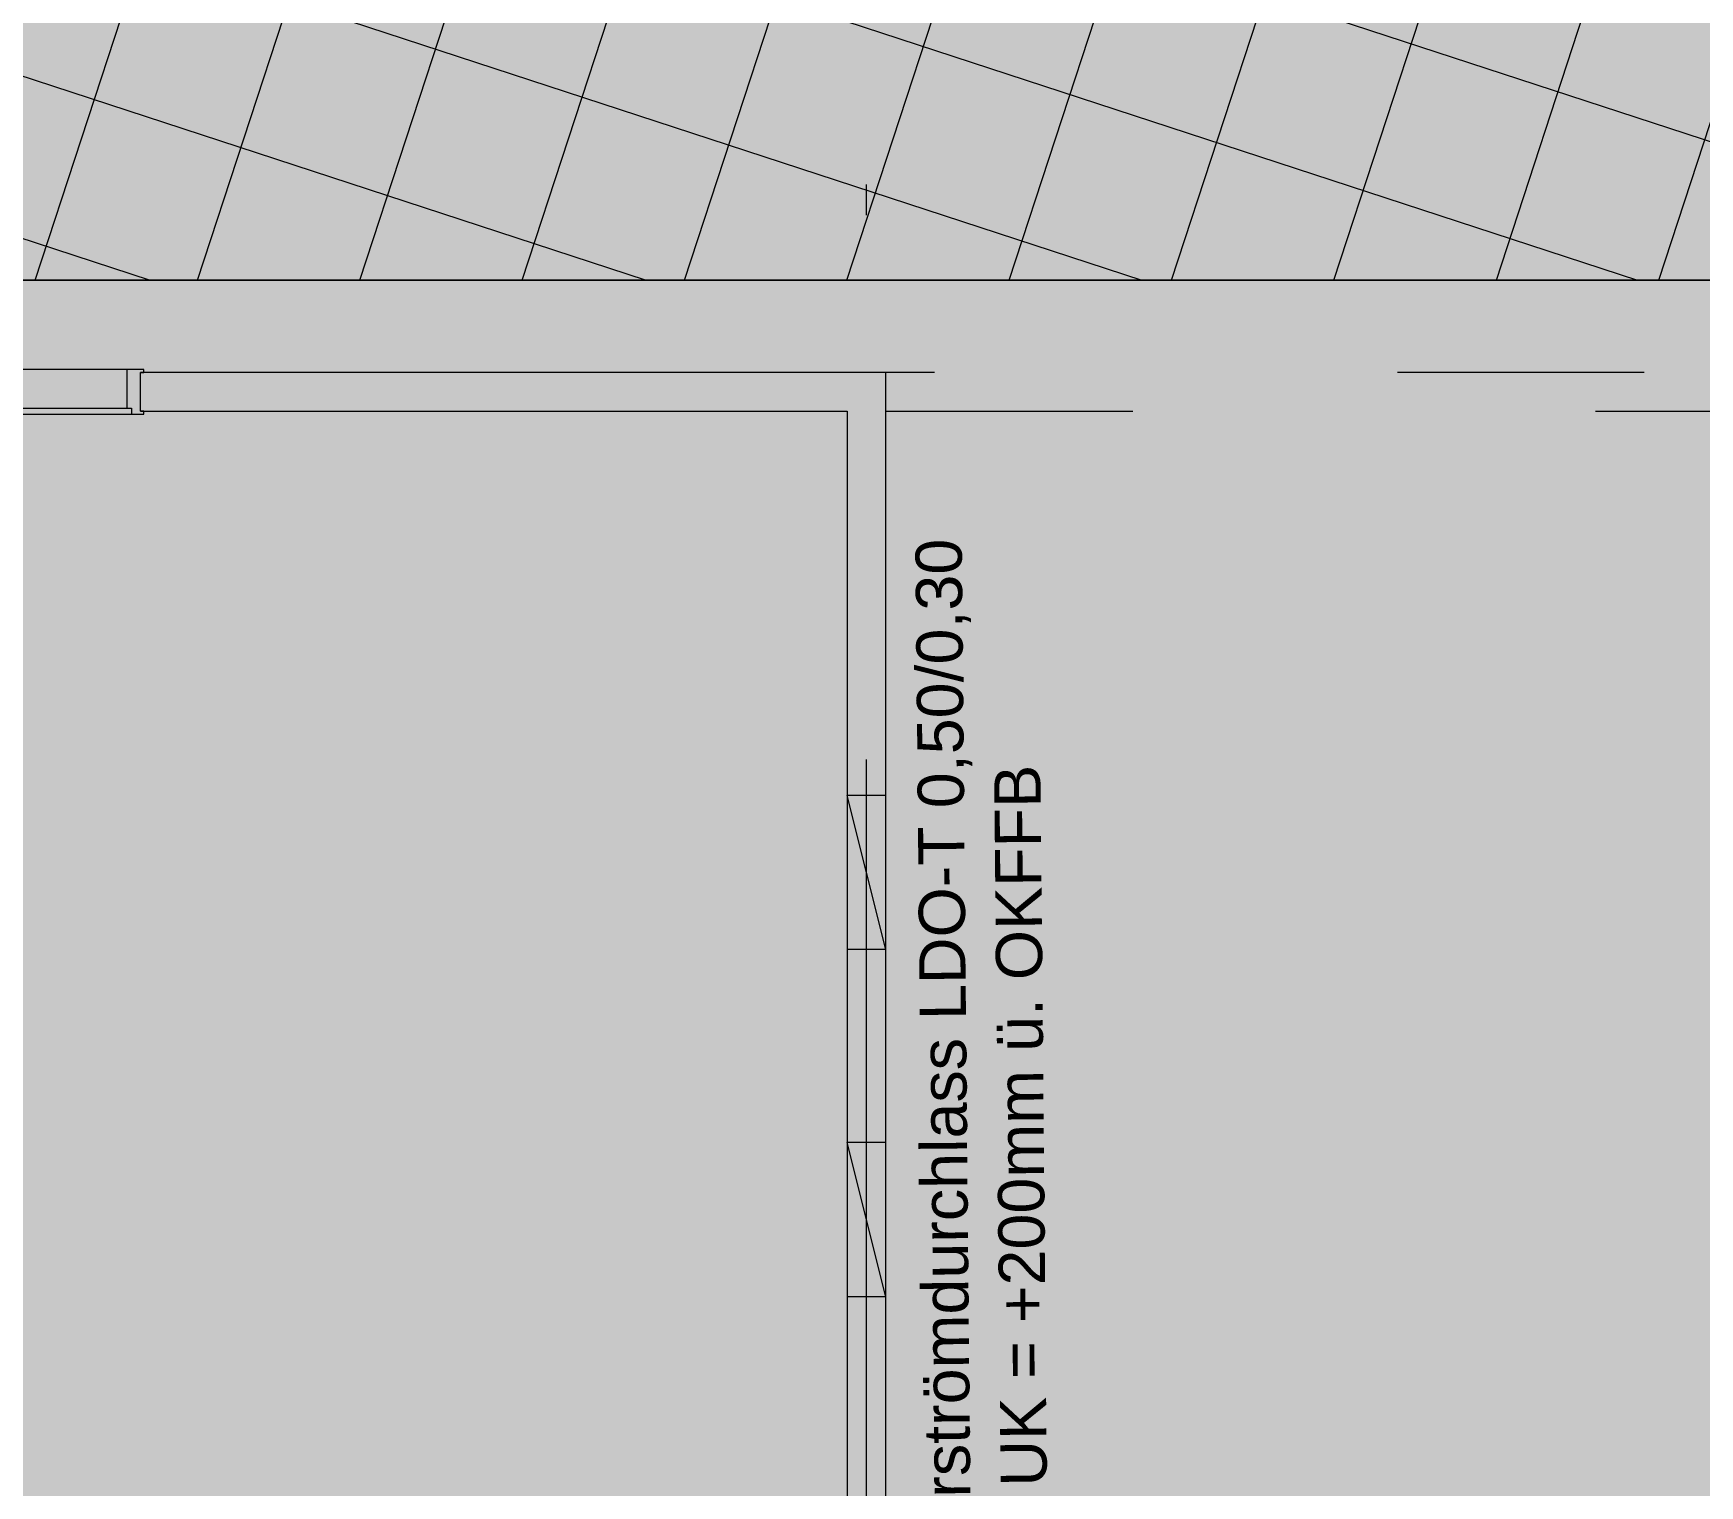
# Model space of a CAD drawing. Header units: metres. Extents: x 101 to 346, y 66 to 213.
# Drawn here: x 135.46 to 140.86, y 87.28 to 91.99 of the extents above; entities that cross this region are included whole.
import ezdxf

# ---------------------------------------------------------------- set-up
doc = ezdxf.new("R2010")
doc.units = ezdxf.units.M
doc.header["$MEASUREMENT"] = 0
doc.linetypes.add('Strichlinie-über-Schnitt', pattern=[0.0023, 0.0008, -0.0015])
doc.linetypes.add('Strichpunktlinie', pattern=[0.006703, 0.003528, -0.001764, 0, -0.001411])
for name, color, linetype in [('00  Raster', 7, 'Continuous'), ('20 Wand Leichtbau MIETERAUSBAU_Fenster', 7, 'Continuous'), ('Neubau_20  Boden Aufbauten', 7, 'Continuous'), ('Neubau_20  Boden Aufbauten_Deckschraffur', 7, 'Continuous'), ('Neubau_20  Wand Leichtbau', 7, 'Continuous'), ('Neubau_20 Wand Leichtbau MIETERAUSBAU', 7, 'Continuous'), ('Neubau_20 Wand Leichtbau MIETERAUSBAU_Deckschraffur', 7, 'Continuous'), ('Neubau_20 Wand Leichtbau MIETERAUSBAU_Fenster', 7, 'Continuous'), ('Neubau_20 Wand Leichtbau MIETERAUSBAU_Schnittschraffur', 7, 'Continuous'), ('Neubau_20 Wand Leichtbau MIETERAUSBAU_Tür', 7, 'Continuous')]:
    doc.layers.add(name, color=color, linetype=linetype)
doc.styles.add('ERSTELLTER_STIL_1', font='')
doc.styles.get('ERSTELLTER_STIL_1').set_extended_font_data('Arial')
pattern_1 = [(26.86749, (13.58792, 22.68427), (-0.07117876, 0.14049852), [0, -0.105, 0, -0.1575]), (91.86749, (13.92054, 22.57534), (0.15741635, 0.00513262), [0, -0.077, 0, -0.133])]

msp = doc.modelspace()

# ---------------------------------------------------------------- hatches: boundary and pattern name
at = {"layer": 'Neubau_20  Boden Aufbauten_Deckschraffur', "linetype": 'Continuous', "lineweight": 50, "true_color": 0xefefef}
msp.add_hatch(color=7, dxfattribs=at).paths.add_polyline_path([(134.2254, 92.3919), (121.9554, 92.3919), (121.9554, 91.1919), (154.2379, 91.1919), (154.2379, 92.3919), (154.2379, 92.6919), (153.0379, 92.6919), (153.0379, 92.3919)])
at = {"layer": 'Neubau_20  Boden Aufbauten_Deckschraffur', "linetype": 'Continuous', "lineweight": 13, "true_color": 0x17c90e}
h = msp.add_hatch(dxfattribs=at)
h.set_pattern_fill('Verband__Quadrat__50x50__44', color=92, style=0, pattern_type=2)
h.set_pattern_definition([(341.8675, (13.479, 22.35165), (0.1556079, 0.4751696), []), (71.8675, (13.479, 22.35165), (-0.4751696, 0.1556079), [])])
h.paths.add_polyline_path([(134.2254, 92.3919), (121.9554, 92.3919), (121.9554, 91.1919), (154.2379, 91.1919), (154.2379, 92.3919), (154.2379, 92.6919), (153.0379, 92.6919), (153.0379, 92.3919)])
at = {"layer": 'Neubau_20  Boden Aufbauten_Deckschraffur', "linetype": 'Continuous', "lineweight": 50, "true_color": 0x9f9f9f}
msp.add_hatch(color=253, dxfattribs=at).paths.add_polyline_path([(121.9704, 91.1919), (121.9704, 90.8919), (154.2379, 90.8919), (154.2379, 91.1919), (131.3429, 91.1919), (128.1054, 91.1919)])
at = {"layer": 'Neubau_20  Boden Aufbauten_Deckschraffur', "linetype": 'Continuous', "lineweight": 18, "true_color": 0xefefef}
h = msp.add_hatch(dxfattribs=at)
h.set_pattern_fill('Mörtel_0008', style=0, pattern_type=2)
h.set_pattern_definition(pattern_1)
h.paths.add_polyline_path([(121.9704, 91.1919), (121.9704, 90.8919), (154.2379, 90.8919), (154.2379, 91.1919), (131.3429, 91.1919), (128.1054, 91.1919)])
at = {"layer": 'Neubau_20  Boden Aufbauten_Deckschraffur', "linetype": 'Continuous', "lineweight": 18, "true_color": 0xada092}
msp.add_hatch(color=253, dxfattribs=at).paths.add_polyline_path([(121.9704, 90.8919), (121.9704, 90.7919), (128.1054, 90.7919), (128.1054, 90.7669), (131.3429, 90.7669), (131.3429, 90.7919), (131.4679, 90.7919), (131.4679, 85.4119), (131.4304, 85.4119), (131.4304, 85.1018), (131.4679, 85.1018), (131.5641, 85.1018), (148.1904, 85.1018), (148.1904, 87.6069), (147.5904, 87.6069), (147.5904, 90.8769), (154.2379, 90.8769), (154.2379, 90.8919)])
at = {"layer": 'Neubau_20  Boden Aufbauten_Deckschraffur', "linetype": 'Continuous', "lineweight": 18}
h = msp.add_hatch(dxfattribs=at)
h.set_pattern_fill('Mörtel_0008', color=8, style=0, pattern_type=2)
h.set_pattern_definition(pattern_1)
h.paths.add_polyline_path([(121.9704, 90.8919), (121.9704, 90.7919), (128.1054, 90.7919), (128.1054, 90.7669), (131.3429, 90.7669), (131.3429, 90.7919), (131.4679, 90.7919), (131.4679, 85.4119), (131.4304, 85.4119), (131.4304, 85.1018), (131.4679, 85.1018), (131.5641, 85.1018), (148.1904, 85.1018), (148.1904, 87.6069), (147.5904, 87.6069), (147.5904, 90.8769), (154.2379, 90.8769), (154.2379, 90.8919)])
at = {"layer": 'Neubau_20 Wand Leichtbau MIETERAUSBAU_Deckschraffur', "linetype": 'Continuous', "lineweight": 0, "true_color": 0xffffff}
msp.add_hatch(color=7, dxfattribs=at).paths.add_polyline_path([(135.3079, 90.7769), (135.2929, 90.7769), (135.2929, 90.7569), (135.7729, 90.7569), (135.7729, 90.7769), (135.7579, 90.7769), (135.7579, 90.9019), (135.3079, 90.9019)])
at = {"layer": 'Neubau_20 Wand Leichtbau MIETERAUSBAU_Schnittschraffur', "linetype": 'Continuous', "lineweight": 0, "true_color": 0xffffff}
msp.add_hatch(color=7, dxfattribs=at).paths.add_polyline_path([(135.7579, 90.9019), (135.7579, 90.7769), (135.7729, 90.7769), (135.7729, 90.7569), (135.8129, 90.7569), (135.8129, 90.7669), (135.8029, 90.7669), (135.8029, 90.8919), (135.8129, 90.8919), (135.8129, 90.9019)])
at = {"layer": 'Neubau_20 Wand Leichtbau MIETERAUSBAU_Schnittschraffur', "linetype": 'Continuous', "lineweight": 18}
for points in [[(135.8029, 90.8919), (135.8029, 90.7669), (138.0929, 90.7669), (138.0929, 90.8919)], [(138.0929, 90.8919), (138.0929, 90.7669), (138.2179, 90.8919)], [(138.0929, 90.7669), (138.2179, 90.7669), (138.2179, 90.8919)], [(138.0929, 90.7669), (138.0929, 85.8419), (138.2179, 85.8419), (138.2179, 90.7669)]]:
    msp.add_hatch(color=9, dxfattribs=at).paths.add_polyline_path(points)

# ---------------------------------------------------------------- linework, layer by layer
at = {"layer": '00  Raster', "color": 5, "linetype": 'Strichpunktlinie', "lineweight": 13, "ltscale": 1000}
msp.add_line((138.1554, 79.3072), (138.1554, 102.9769), dxfattribs=at)
at = {"layer": 'Neubau_20  Boden Aufbauten', "color": 253, "linetype": 'Continuous', "lineweight": 18, "ltscale": 1000, "true_color": 0x9f9f9f, "flags": 128}
msp.add_lwpolyline([(134.2254, 92.3919), (121.9554, 92.3919), (121.9554, 91.1919), (154.2379, 91.1919), (154.2379, 92.3919), (154.2379, 92.6919), (153.0379, 92.6919), (153.0379, 92.3919)], close=True, dxfattribs=at)
at = {"layer": 'Neubau_20  Boden Aufbauten', "color": 7, "linetype": 'Continuous', "lineweight": 13, "ltscale": 1000, "flags": 128}
msp.add_lwpolyline([(154.2379, 90.8919), (154.2379, 91.1919), (131.3429, 91.1919), (128.1054, 91.1919), (121.9704, 91.1919)], dxfattribs=at)
at = {"layer": 'Neubau_20  Wand Leichtbau', "color": 7, "linetype": 'Strichlinie-über-Schnitt', "lineweight": 13, "ltscale": 1000, "flags": 128}
for points in [[(147.5754, 90.8919), (138.2179, 90.8919)], [(138.2179, 90.7669), (138.2179, 90.8919)], [(138.2179, 90.7669), (147.5754, 90.7669)]]:
    msp.add_lwpolyline(points, dxfattribs=at)
at = {"layer": 'Neubau_20 Wand Leichtbau MIETERAUSBAU', "color": 7, "linetype": 'Continuous', "lineweight": 13, "ltscale": 1000}
msp.add_line((135.8029, 90.7669), (135.8029, 90.8919), dxfattribs=at)
at = {"layer": 'Neubau_20 Wand Leichtbau MIETERAUSBAU', "color": 7, "linetype": 'Continuous', "lineweight": 18, "ltscale": 1000, "flags": 128}
for points in [[(138.0929, 90.8919), (135.8029, 90.8919)], [(138.2179, 85.8419), (138.2179, 90.8919)], [(135.8029, 90.7669), (138.0929, 90.7669)], [(138.0929, 90.7669), (138.0929, 85.8419)]]:
    msp.add_lwpolyline(points, dxfattribs=at)
at = {"layer": 'Neubau_20 Wand Leichtbau MIETERAUSBAU', "color": 7, "linetype": 'Continuous', "lineweight": 13, "ltscale": 1000, "flags": 128}
msp.add_lwpolyline([(138.2179, 90.8919), (138.0929, 90.8919)], dxfattribs=at)
at = {"layer": 'Neubau_20 Wand Leichtbau MIETERAUSBAU_Fenster', "color": 7, "linetype": 'Continuous', "lineweight": 13, "ltscale": 1000}
for p, q in [((138.2179, 89.0213), (138.0929, 89.5213)), ((138.2179, 89.5213), (138.0929, 89.5213)), ((138.2179, 89.0213), (138.0929, 89.0213)), ((138.2179, 87.8963), (138.0929, 88.3963)), ((138.2179, 88.3963), (138.0929, 88.3963)), ((138.2179, 87.8963), (138.0929, 87.8963))]:
    msp.add_line(p, q, dxfattribs=at)
at = {"layer": 'Neubau_20 Wand Leichtbau MIETERAUSBAU_Tür', "color": 7, "linetype": 'Continuous', "lineweight": 13, "ltscale": 1000}
for p, q in [((135.7579, 90.9019), (135.3079, 90.9019)), ((135.7579, 90.9019), (135.7579, 90.7769)), ((135.8129, 90.9019), (135.7579, 90.9019)), ((135.8029, 90.7669), (135.8029, 90.8919)), ((135.8029, 90.8919), (135.8129, 90.8919)), ((135.8029, 90.7669), (135.8029, 90.8919)), ((135.8029, 90.7669), (135.8029, 90.8919)), ((135.8129, 90.8919), (135.8129, 90.9019)), ((135.3079, 90.7769), (135.7579, 90.7769)), ((135.7579, 90.7769), (135.7729, 90.7769)), ((135.7729, 90.7769), (135.7729, 90.7569)), ((135.2929, 90.7569), (135.7729, 90.7569)), ((135.7729, 90.7569), (135.8129, 90.7569)), ((135.8129, 90.7669), (135.8029, 90.7669)), ((135.8129, 90.7569), (135.8129, 90.7669))]:
    msp.add_line(p, q, dxfattribs=at)

# ---------------------------------------------------------------- texts
at = {"layer": '20 Wand Leichtbau MIETERAUSBAU_Fenster', "color": 7, "linetype": 'Continuous', "lineweight": 13, "char_height": 0.15, "attachment_point": 4, "rotation": 90.5142, "style": 'ERSTELLTER_STIL_1'}
for s, insert in [('\\A1;{\\pql;\\fArial|b0|i0|c0|p38;3x Überströmdurchlass LDO-T 0,50/0,30}', (138.4364, 86.5808)), ('\\A1;{\\pql;\\fArial|b0|i0|c0|p38;UK = +200mm ü. OKFFB}', (138.6659, 87.2803))]:
    msp.add_mtext(s, dxfattribs=dict(at, insert=insert))

doc.saveas('drawing.dxf')
